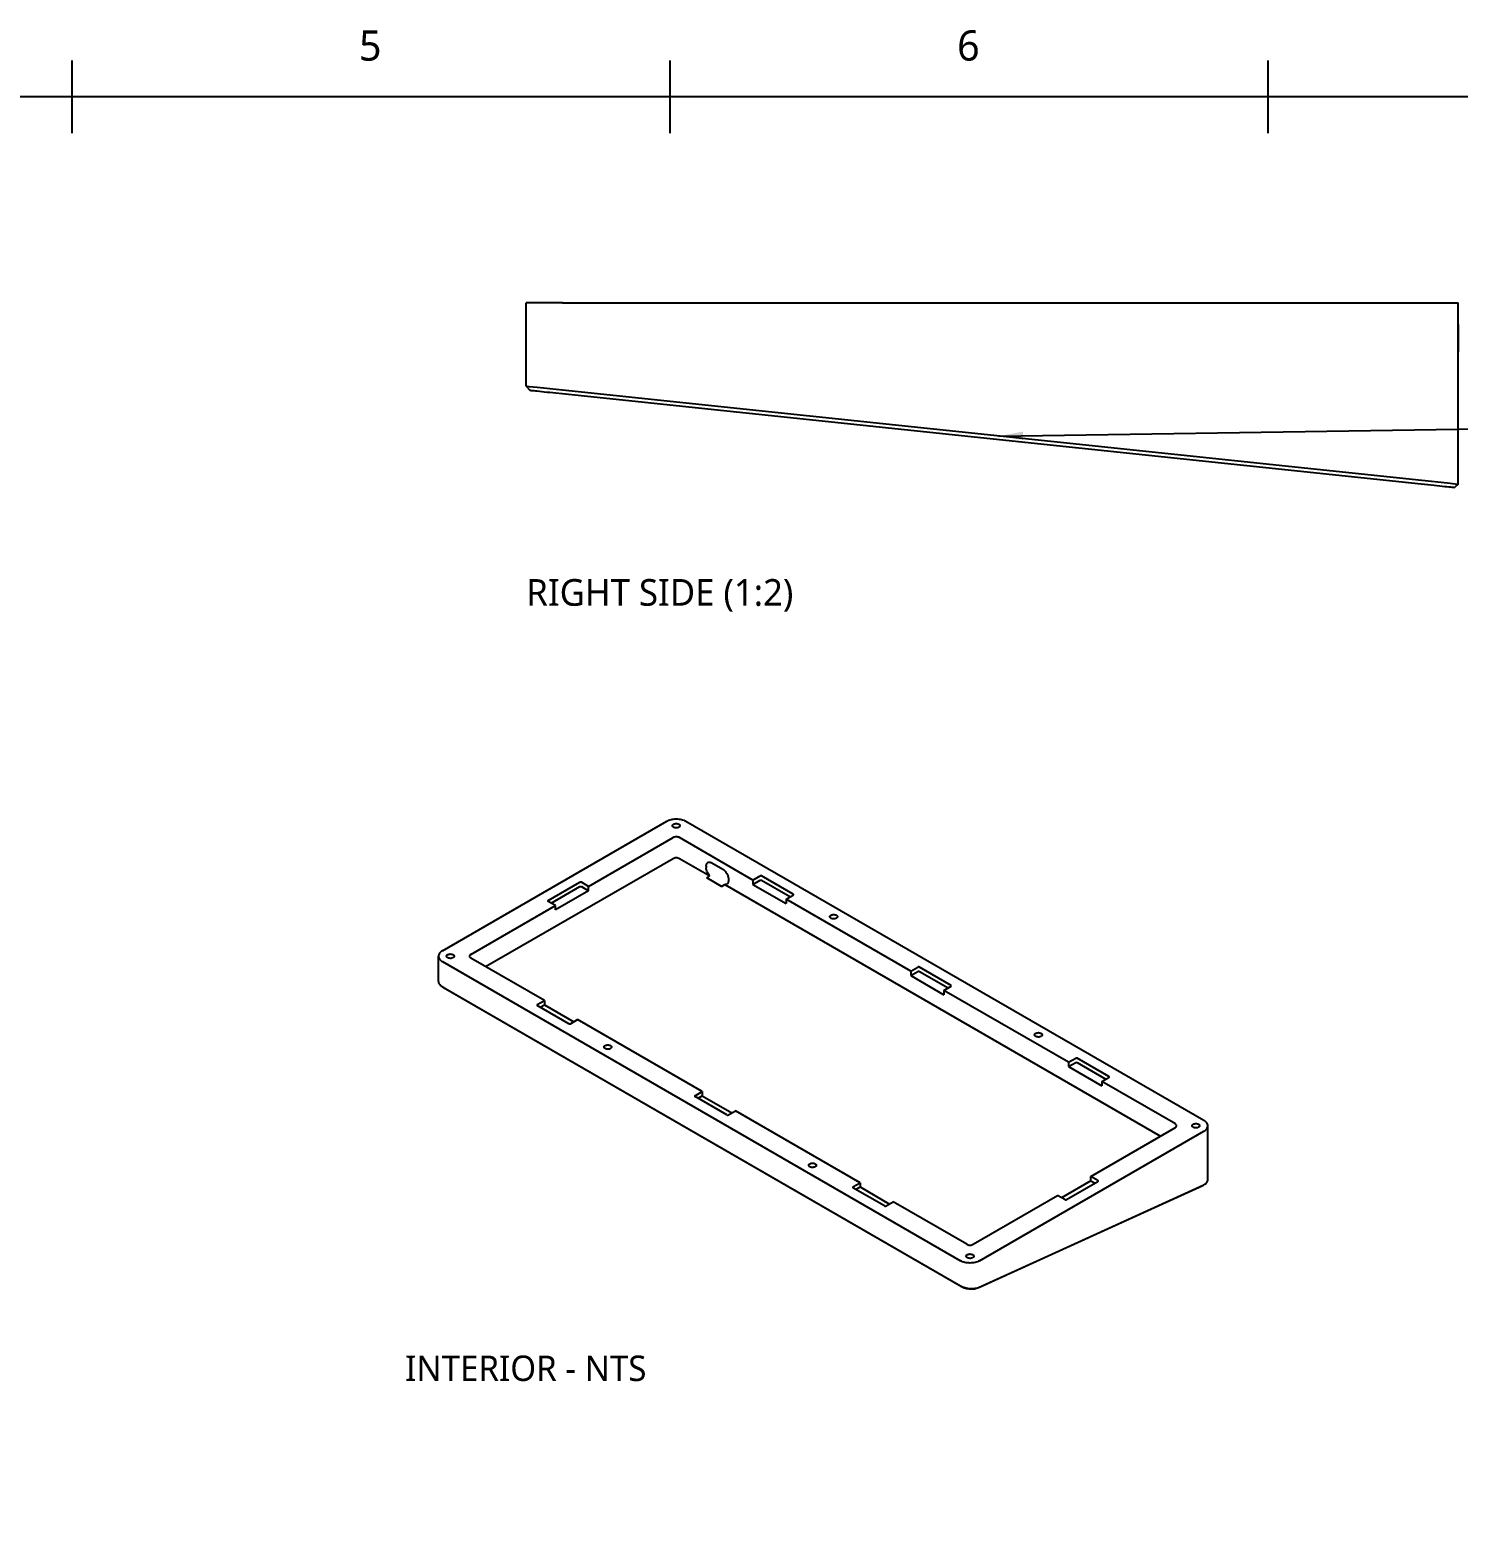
# Model space of a CAD drawing. Header units: millimetres. Extents: x 9 to 415, y 5 to 293.
# Drawn here: x 209 to 326.9, y 168.9 to 292.5 of the extents above; entities that cross this region are included whole.
import ezdxf

# ---------------------------------------------------------------- set-up
doc = ezdxf.new("R2010")
doc.units = ezdxf.units.MM
for name, color, linetype in [('DIMENSIONS', 7, 'Continuous'), ('NOTES', 7, 'Continuous'), ('SHADED', 7, 'Continuous'), ('VISIBLE', 7, 'Continuous')]:
    doc.layers.add(name, color=color, linetype=linetype)
doc.styles.add('OpenSans', font='OpenSans-Regular.ttf')

msp = doc.modelspace()

# ---------------------------------------------------------------- linework, layer by layer
at = {"layer": 'DIMENSIONS'}
msp.add_lwpolyline([(289, 259), (354, 260), (359, 260)], dxfattribs=at)
at = {"layer": 'SHADED', "true_color": 0x000000}
msp.add_solid([(289, 259), (290.99438, 259.38072), (291.00515, 258.68081)], dxfattribs=at)
at = {"layer": 'VISIBLE'}
for points in [[(212.5, 284), (212.5, 290)], [(261.875, 284), (261.875, 290)], [(311.25, 284), (311.25, 290)], [(15, 10), (410, 10), (410, 287), (15, 287), (15, 10)], [(253, 270), (252.66411, 270), (252.33244, 270), (252.00916, 270), (251.69835, 270), (251.4039, 270), (251.12953, 270), (250.87868, 270), (250.65451, 270), (250.45983, 270), (250.29709, 270), (250.16835, 270), (250.07522, 270), (250.01886, 270), (250, 270)], [(250, 263.125), (250, 270)], [(253, 270), (323.9125, 270)], [(323.9125, 270), (324.24839, 270), (324.58006, 270), (324.90334, 270), (325.21415, 270), (325.5086, 270), (325.78297, 270), (326.03382, 270), (326.25799, 270), (326.45267, 270), (326.61541, 270), (326.74415, 270), (326.83728, 270), (326.89364, 270), (326.9125, 270)], [(326.9125, 255.04117), (326.9125, 270)], [(326.9125, 266.47), (326.9125, 266.66594), (326.9125, 266.85941), (326.9125, 267.04799), (326.9125, 267.2293), (326.9125, 267.40106), (326.9125, 267.56111), (326.9125, 267.70744), (326.9125, 267.83821), (326.9125, 267.95177), (326.9125, 268.0467), (326.9125, 268.1218), (326.9125, 268.17612), (326.9125, 268.209), (326.9125, 268.22)], [(326.9125, 268.22), (326.9125, 268.209), (326.9125, 268.17612), (326.9125, 268.1218), (326.9125, 268.0467), (326.9125, 267.95177), (326.9125, 267.83821), (326.9125, 267.70744), (326.9125, 267.56111), (326.9125, 267.40106), (326.9125, 267.2293), (326.9125, 267.04799), (326.9125, 266.85941), (326.9125, 266.66594), (326.9125, 266.47)], [(326.9125, 266.47), (326.9125, 265.97)], [(250, 263.125), (250.01457, 263.12349), (250.0582, 263.11896), (250.23075, 263.10107), (250.88633, 263.03296), (253, 262.81134)], [(250, 263.125), (250.29836, 262.79364)], [(250.29836, 262.79364), (250.31118, 262.79229), (250.34954, 262.78826), (250.4131, 262.78158), (250.50124, 262.77232), (250.61313, 262.76056), (250.7477, 262.74641), (250.90366, 262.73002), (251.07951, 262.71154), (251.27356, 262.69114), (251.48395, 262.66903), (251.70866, 262.64541), (251.94555, 262.62051), (252.44678, 262.56783), (252.9687, 262.51298)], [(252.9687, 262.51298), (323.88114, 255.05978)], [(253, 262.81134), (323.9125, 255.35814)], [(323.88114, 255.05978), (324.4156, 255.0036), (324.92733, 254.94982), (325.16951, 254.92437), (325.39939, 254.90021), (325.61473, 254.87757), (325.81343, 254.85669), (325.99355, 254.83776), (326.15336, 254.82096), (326.29129, 254.80646), (326.40601, 254.7944), (326.4964, 254.7849), (326.5616, 254.77805), (326.60098, 254.77391), (326.61414, 254.77253)], [(323.9125, 255.35814), (326.03853, 255.13386), (326.68578, 255.06524), (326.8553, 255.04725), (326.89817, 255.04269), (326.9125, 255.04117)], [(326.9125, 255.04117), (326.61414, 254.77253)], [(243.07449, 216.52232), (261.59148, 227.21311)], [(261.59148, 227.21311), (261.67203, 227.25526), (261.75936, 227.29265), (261.85261, 227.32492), (261.95089, 227.35176), (262.05326, 227.37291), (262.15872, 227.38816), (262.26626, 227.39737), (262.37485, 227.40045), (262.48344, 227.39737), (262.59098, 227.38816), (262.69644, 227.37291), (262.79881, 227.35176), (262.89709, 227.32492), (262.99034, 227.29265), (263.07767, 227.25526), (263.15822, 227.21311)], [(262.06096, 226.83621), (262.06699, 226.87156), (262.08485, 226.90556), (262.11386, 226.93689), (262.15289, 226.96435), (262.20046, 226.98689), (262.25473, 227.00364), (262.31361, 227.01395), (262.37485, 227.01743), (262.43609, 227.01395), (262.49497, 227.00364), (262.54924, 226.98689), (262.59681, 226.96435), (262.63584, 226.93689), (262.66485, 226.90556), (262.68271, 226.87156), (262.68874, 226.83621)], [(262.59681, 226.70806), (262.56184, 226.69064), (262.52282, 226.67638), (262.4806, 226.66557), (262.43609, 226.65846), (262.39025, 226.6552), (262.34408, 226.65585), (262.29858, 226.66041), (262.25473, 226.66877), (262.21348, 226.68076), (262.17572, 226.69612), (262.14227, 226.7145), (262.11386, 226.73552), (262.09109, 226.75872), (262.07447, 226.7836), (262.06435, 226.80961), (262.06096, 226.83621)], [(262.68874, 226.83621), (262.68271, 226.80085), (262.66485, 226.76685), (262.63584, 226.73552), (262.59681, 226.70806)], [(263.15822, 227.21311), (305.9255, 202.52141)], [(255.14007, 221.83002), (262.11373, 225.85626)], [(262.63597, 225.85626), (262.58001, 225.88278), (262.51617, 225.90248), (262.44689, 225.91461), (262.37485, 225.91871), (262.30281, 225.91461), (262.23353, 225.90248), (262.16969, 225.88278), (262.11373, 225.85626)], [(268.70712, 222.35109), (262.63597, 225.85626)], [(246.64537, 215.21448), (262.11373, 224.14514)], [(262.11373, 224.14514), (262.16969, 224.17165), (262.23353, 224.19135), (262.30281, 224.20349), (262.37485, 224.20758), (262.44689, 224.20349), (262.51617, 224.19135), (262.58001, 224.17165), (262.63597, 224.14514)], [(262.63597, 224.14514), (265.15659, 222.68986)], [(264.85553, 223.51044), (264.85773, 223.56088), (264.86431, 223.60831), (264.87521, 223.65225), (264.89032, 223.69228), (264.90949, 223.72802), (264.93254, 223.75912), (264.95926, 223.78529), (264.98937, 223.80627)], [(264.98937, 223.80627), (265.0226, 223.82186), (265.05862, 223.83192), (265.09709, 223.83633), (265.13763, 223.83506), (265.17985, 223.82813), (265.22335, 223.8156), (265.26771, 223.79758), (265.3125, 223.77427)], [(265.3125, 223.77427), (266.22643, 223.2466)], [(264.85553, 223.51044), (264.85553, 223.35968)], [(265.15659, 222.68986), (265.09302, 222.75975), (265.03456, 222.83747), (264.98258, 222.92122), (264.93829, 223.00905), (264.90273, 223.09889), (264.87671, 223.18866), (264.86086, 223.27627), (264.85553, 223.35968)], [(264.89547, 222.5391), (265.15659, 222.68986)], [(266.12122, 221.83141), (264.89547, 222.5391)], [(266.22643, 223.2466), (266.27123, 223.2182), (266.31558, 223.185), (266.35909, 223.1473), (266.40131, 223.10548), (266.44185, 223.05993), (266.48031, 223.0111), (266.54956, 222.9055), (266.60639, 222.79273), (266.62944, 222.735), (266.64862, 222.67712), (266.66373, 222.61965), (266.67462, 222.56312), (266.6812, 222.5081), (266.6834, 222.45511)], [(268.70712, 222.35109), (269.29465, 222.6903)], [(269.42521, 222.6903), (269.39526, 222.70185), (269.35993, 222.70591), (269.3246, 222.70185), (269.29465, 222.6903)], [(272.03645, 221.1827), (269.42521, 222.6903)], [(251.81074, 220.66163), (254.42198, 222.16923)], [(252.05228, 220.4468), (254.42198, 221.81495)], [(255.14007, 221.47574), (252.39827, 219.89276)], [(254.55254, 222.16923), (254.52259, 222.18079), (254.48726, 222.18485), (254.45193, 222.18079), (254.42198, 222.16923)], [(254.42198, 221.81495), (254.45193, 221.8265), (254.48726, 221.83056), (254.52259, 221.8265), (254.55254, 221.81495)], [(255.14007, 221.83002), (254.55254, 222.16923)], [(254.55254, 221.81495), (255.14007, 221.47574)], [(255.14007, 221.47574), (255.14007, 221.83002)], [(266.12122, 221.83141), (266.38234, 221.98217)], [(266.54956, 222.00852), (266.51238, 221.9915), (266.47179, 221.98138), (266.42827, 221.97825), (266.38234, 221.98217)], [(266.38234, 221.98217), (302.35462, 201.21356)], [(266.6834, 222.30435), (266.6812, 222.2539), (266.67462, 222.20648), (266.66373, 222.16254), (266.64862, 222.12251), (266.62944, 222.08677), (266.60639, 222.05566), (266.57968, 222.0295), (266.54956, 222.00852)], [(266.6834, 222.45511), (266.6834, 222.30435)], [(268.70712, 222.35109), (268.70712, 221.9968)], [(268.70712, 221.9968), (269.29465, 222.33601)], [(268.70712, 221.9968), (271.44892, 220.41382)], [(269.29465, 222.33601), (269.3246, 222.34757), (269.35993, 222.35162), (269.39526, 222.34757), (269.42521, 222.33601)], [(269.42521, 222.33601), (271.79491, 220.96786)], [(245.42461, 216.2208), (252.39827, 220.24704)], [(251.81074, 220.66163), (251.79072, 220.64434), (251.7837, 220.62394)], [(251.7837, 220.62394), (251.79072, 220.60354), (251.81074, 220.58625)], [(252.39827, 220.24704), (251.81074, 220.58625)], [(252.39827, 219.89276), (252.39827, 220.24704)], [(271.44892, 220.76811), (272.03645, 221.10732)], [(281.73477, 214.82957), (271.44892, 220.76811)], [(271.44892, 220.76811), (271.44892, 220.41382)], [(272.06349, 221.14501), (272.05647, 221.16541), (272.03645, 221.1827)], [(272.03645, 221.10732), (272.05647, 221.12461), (272.06349, 221.14501)], [(275.0625, 219.32976), (275.06853, 219.36512), (275.0864, 219.39911), (275.1154, 219.43044), (275.15444, 219.45791), (275.20201, 219.48044), (275.25627, 219.49719), (275.31516, 219.5075), (275.3764, 219.51099), (275.43763, 219.5075), (275.49652, 219.49719), (275.55079, 219.48044), (275.59835, 219.45791), (275.63739, 219.43044), (275.6664, 219.39911), (275.68426, 219.36512), (275.69029, 219.32976)], [(275.59835, 219.20161), (275.56338, 219.1842), (275.52436, 219.16993), (275.48214, 219.15913), (275.43763, 219.15202), (275.3918, 219.14875), (275.34563, 219.14941), (275.30013, 219.15396), (275.25627, 219.16233), (275.21502, 219.17432), (275.17726, 219.18967), (275.14382, 219.20806), (275.1154, 219.22908), (275.09264, 219.25228), (275.07602, 219.27715), (275.0659, 219.30317), (275.0625, 219.32976)], [(275.69029, 219.32976), (275.68426, 219.2944), (275.6664, 219.26041), (275.63739, 219.22908), (275.59835, 219.20161)], [(243.07449, 216.52232), (243.00148, 216.47581), (242.93672, 216.4254), (242.88083, 216.37156), (242.83434, 216.31481), (242.79772, 216.25571), (242.7713, 216.19483), (242.75535, 216.13273), (242.75001, 216.07004)], [(242.75001, 216.07004), (242.75535, 216.00735), (242.7713, 215.94526), (242.79772, 215.88437), (242.83434, 215.82527), (242.88083, 215.76853), (242.93672, 215.71469), (243.00148, 215.66427), (243.07449, 215.61776)], [(242.75001, 213.96958), (242.75001, 216.07004)], [(243.07449, 215.61776), (285.84177, 190.92606)], [(243.41341, 216.07004), (243.41944, 216.1054), (243.43731, 216.13939), (243.46631, 216.17072), (243.50535, 216.19819), (243.55292, 216.22073), (243.60718, 216.23747), (243.66607, 216.24778), (243.72731, 216.25127), (243.78854, 216.24778), (243.84743, 216.23747), (243.9017, 216.22073), (243.94926, 216.19819), (243.9883, 216.17072), (244.01731, 216.13939), (244.03517, 216.1054), (244.0412, 216.07004)], [(243.94926, 215.94189), (243.91429, 215.92448), (243.87527, 215.91021), (243.83305, 215.89941), (243.78854, 215.8923), (243.74271, 215.88903), (243.69654, 215.88969), (243.65104, 215.89425), (243.60718, 215.90261), (243.56593, 215.9146), (243.52817, 215.92995), (243.49473, 215.94834), (243.46631, 215.96936), (243.44355, 215.99256), (243.42693, 216.01743), (243.41681, 216.04345), (243.41341, 216.07004)], [(244.0412, 216.07004), (244.03517, 216.03469), (244.01731, 216.00069), (243.9883, 215.96936), (243.94926, 215.94189)], [(245.42461, 216.2208), (245.37869, 216.18849), (245.34456, 216.15163), (245.32355, 216.11164), (245.31645, 216.07004)], [(245.31645, 216.07004), (245.32355, 216.02845), (245.34456, 215.98845), (245.37869, 215.95159), (245.42461, 215.91928)], [(251.49576, 212.41411), (245.42461, 215.91928)], [(281.73477, 214.82957), (282.3223, 215.16878)], [(282.45287, 215.16878), (282.42292, 215.18033), (282.38759, 215.18439), (282.35226, 215.18033), (282.3223, 215.16878)], [(285.06411, 213.66118), (282.45287, 215.16878)], [(242.75001, 213.96958), (242.754, 213.92076), (242.76595, 213.87175), (242.78581, 213.82291), (242.81345, 213.77461), (242.84867, 213.72721), (242.89122, 213.68108), (242.94078, 213.63656), (242.99696, 213.59401)], [(281.73477, 214.82957), (281.73477, 214.47528)], [(281.73477, 214.47528), (282.3223, 214.81449)], [(281.73477, 214.47528), (284.47658, 212.8923)], [(282.3223, 214.81449), (282.35226, 214.82605), (282.38759, 214.8301), (282.42292, 214.82605), (282.45287, 214.81449)], [(282.45287, 214.81449), (284.82257, 213.44634)], [(242.99696, 213.59401), (243.07449, 213.54481)], [(243.08242, 213.53428), (242.99696, 213.59401)], [(243.07449, 213.54481), (285.84177, 188.85311)], [(243.08242, 213.53428), (243.1524, 213.48988)], [(243.1524, 213.48988), (285.91968, 188.79818)], [(284.47658, 213.24658), (285.06411, 213.5858)], [(294.76243, 207.30805), (284.47658, 213.24658)], [(284.47658, 213.24658), (284.47658, 212.8923)], [(285.09115, 213.62349), (285.08412, 213.64388), (285.06411, 213.66118)], [(285.06411, 213.5858), (285.08412, 213.60309), (285.09115, 213.62349)], [(250.90823, 212.0749), (250.88821, 212.0576), (250.88119, 212.0372)], [(250.88119, 212.0372), (250.88821, 212.01681), (250.90823, 211.99951)], [(250.90823, 212.0749), (251.49576, 212.41411)], [(253.51947, 210.49191), (250.90823, 211.99951)], [(251.14977, 211.86006), (251.49576, 212.05982)], [(251.49576, 212.41411), (251.49576, 212.05982)], [(251.49576, 212.05982), (253.93074, 210.65398)], [(253.51947, 210.49191), (253.54942, 210.48036), (253.58475, 210.4763), (253.62008, 210.48036), (253.65003, 210.49191)], [(253.65003, 210.49191), (254.23756, 210.83112)], [(264.52341, 204.89258), (254.23756, 210.83112)], [(291.95725, 209.57557), (291.96328, 209.61093), (291.98114, 209.64493), (292.01015, 209.67626), (292.04919, 209.70372), (292.09675, 209.72626), (292.15102, 209.743), (292.20991, 209.75332), (292.27114, 209.7568), (292.33238, 209.75332), (292.39126, 209.743), (292.44553, 209.72626), (292.4931, 209.70372), (292.53214, 209.67626), (292.56114, 209.64493), (292.579, 209.61093), (292.58504, 209.57557)], [(292.4931, 209.44743), (292.45813, 209.43001), (292.41911, 209.41575), (292.37689, 209.40494), (292.33238, 209.39783), (292.28655, 209.39457), (292.24038, 209.39522), (292.19487, 209.39978), (292.15102, 209.40814), (292.10977, 209.42013), (292.07201, 209.43548), (292.03856, 209.45387), (292.01015, 209.47489), (291.98739, 209.49809), (291.97077, 209.52297), (291.96065, 209.54898), (291.95725, 209.57557)], [(292.58504, 209.57557), (292.579, 209.54022), (292.56114, 209.50622), (292.53214, 209.47489), (292.4931, 209.44743)], [(256.41496, 208.5636), (256.42099, 208.59895), (256.43885, 208.63295), (256.46786, 208.66428), (256.5069, 208.69174), (256.55446, 208.71428), (256.60873, 208.73103), (256.66761, 208.74134), (256.72885, 208.74482), (256.79009, 208.74134), (256.84897, 208.73103), (256.90324, 208.71428), (256.95081, 208.69174), (256.98984, 208.66428), (257.01885, 208.63295), (257.03671, 208.59895), (257.04274, 208.5636)], [(256.95081, 208.43545), (256.91584, 208.41803), (256.87682, 208.40377), (256.8346, 208.39296), (256.79009, 208.38585), (256.74425, 208.38259), (256.69808, 208.38324), (256.65258, 208.3878), (256.60873, 208.39616), (256.56748, 208.40815), (256.52972, 208.42351), (256.49627, 208.44189), (256.46786, 208.46291), (256.4451, 208.48611), (256.42848, 208.51099), (256.41836, 208.537), (256.41496, 208.5636)], [(257.04274, 208.5636), (257.03671, 208.52824), (257.01885, 208.49424), (256.98984, 208.46291), (256.95081, 208.43545)], [(294.76243, 207.30805), (295.34996, 207.64726)], [(295.48053, 207.64726), (295.45057, 207.65881), (295.41524, 207.66287), (295.37991, 207.65881), (295.34996, 207.64726)], [(298.09177, 206.13965), (295.48053, 207.64726)], [(294.76243, 207.30805), (294.76243, 206.95376)], [(294.76243, 206.95376), (295.34996, 207.29297)], [(294.76243, 206.95376), (297.50424, 205.37078)], [(295.34996, 207.29297), (295.37991, 207.30452), (295.41524, 207.30858), (295.45057, 207.30452), (295.48053, 207.29297)], [(295.48053, 207.29297), (297.85023, 205.92482)], [(297.50424, 205.72506), (298.09177, 206.06427)], [(303.57538, 202.21989), (297.50424, 205.72506)], [(297.50424, 205.72506), (297.50424, 205.37078)], [(298.11881, 206.10196), (298.11178, 206.12236), (298.09177, 206.13965)], [(298.09177, 206.06427), (298.11178, 206.08157), (298.11881, 206.10196)], [(263.93588, 204.55337), (263.91587, 204.53608), (263.90884, 204.51568)], [(263.90884, 204.51568), (263.91587, 204.49529), (263.93588, 204.47799)], [(263.93588, 204.55337), (264.52341, 204.89258)], [(266.54713, 202.97039), (263.93588, 204.47799)], [(264.17742, 204.33854), (264.52341, 204.5383)], [(264.52341, 204.89258), (264.52341, 204.5383)], [(264.52341, 204.5383), (266.9584, 203.13246)], [(266.54713, 202.97039), (266.57708, 202.95884), (266.61241, 202.95478), (266.64774, 202.95884), (266.67769, 202.97039)], [(266.67769, 202.97039), (267.26522, 203.3096)], [(277.55107, 197.37106), (267.26522, 203.3096)], [(287.40852, 190.92606), (305.9255, 201.61685)], [(296.60173, 197.89213), (303.57538, 201.91837)], [(303.68354, 202.06913), (303.67645, 202.11072), (303.65543, 202.15072), (303.62131, 202.18758), (303.57538, 202.21989)], [(303.57538, 201.91837), (303.62131, 201.95068), (303.65543, 201.98754), (303.67645, 202.02753), (303.68354, 202.06913)], [(304.9588, 202.06913), (304.96483, 202.10448), (304.98269, 202.13848), (305.0117, 202.16981), (305.05073, 202.19727), (305.0983, 202.21981), (305.15257, 202.23656), (305.21145, 202.24687), (305.27269, 202.25035), (305.33393, 202.24687), (305.39281, 202.23656), (305.44708, 202.21981), (305.49464, 202.19727), (305.53368, 202.16981), (305.56269, 202.13848), (305.58055, 202.10448), (305.58658, 202.06913)], [(305.49464, 201.94098), (305.45967, 201.92356), (305.42066, 201.9093), (305.37844, 201.89849), (305.33393, 201.89138), (305.28809, 201.88812), (305.24192, 201.88877), (305.19642, 201.89333), (305.15257, 201.9017), (305.11132, 201.91368), (305.07356, 201.92904), (305.04011, 201.94742), (305.0117, 201.96844), (304.98893, 201.99164), (304.97231, 202.01652), (304.96219, 202.04254), (304.9588, 202.06913)], [(305.58658, 202.06913), (305.58055, 202.03377), (305.56269, 201.99977), (305.53368, 201.96844), (305.49464, 201.94098)], [(306.24998, 202.06913), (306.24465, 202.13182), (306.2287, 202.19391), (306.20228, 202.2548), (306.16565, 202.3139), (306.11917, 202.37064), (306.06328, 202.42448), (305.99851, 202.4749), (305.9255, 202.52141)], [(305.9255, 201.61685), (305.99851, 201.66336), (306.06328, 201.71377), (306.11917, 201.76761), (306.16565, 201.82435), (306.20228, 201.88345), (306.2287, 201.94434), (306.24465, 202.00643), (306.24998, 202.06913)], [(306.24998, 197.58683), (306.24998, 202.06913)], [(273.30971, 198.80941), (273.31574, 198.84476), (273.3336, 198.87876), (273.36261, 198.91009), (273.40164, 198.93755), (273.44921, 198.96009), (273.50348, 198.97684), (273.56236, 198.98715), (273.6236, 198.99063), (273.68484, 198.98715), (273.74372, 198.97684), (273.79799, 198.96009), (273.84555, 198.93755), (273.88459, 198.91009), (273.9136, 198.87876), (273.93146, 198.84476), (273.93749, 198.80941)], [(273.84555, 198.68126), (273.81058, 198.66385), (273.77157, 198.64958), (273.72935, 198.63878), (273.68484, 198.63166), (273.639, 198.6284), (273.59283, 198.62905), (273.54733, 198.63361), (273.50348, 198.64198), (273.46223, 198.65397), (273.42447, 198.66932), (273.39102, 198.6877), (273.36261, 198.70872), (273.33984, 198.73192), (273.32322, 198.7568), (273.3131, 198.78282), (273.30971, 198.80941)], [(273.93749, 198.80941), (273.93146, 198.77405), (273.9136, 198.74006), (273.88459, 198.70872), (273.84555, 198.68126)], [(297.18926, 197.55292), (296.60173, 197.89213)], [(296.60173, 197.53784), (296.60173, 197.89213)], [(276.96354, 197.03185), (276.94353, 197.01456), (276.9365, 196.99416)], [(276.9365, 196.99416), (276.94353, 196.97376), (276.96354, 196.95647)], [(276.96354, 197.03185), (277.55107, 197.37106)], [(279.57479, 195.44887), (276.96354, 196.95647)], [(277.20508, 196.81702), (277.55107, 197.01677)], [(277.55107, 197.37106), (277.55107, 197.01677)], [(277.55107, 197.01677), (279.98606, 195.61094)], [(287.32201, 188.70908), (305.83897, 197.15256)], [(287.40852, 188.75853), (305.9255, 197.20202)], [(296.60173, 197.53784), (294.16674, 196.132)], [(294.57801, 195.96993), (297.18926, 197.47754)], [(296.60173, 197.53784), (296.94772, 197.33808)], [(297.2163, 197.51523), (297.20927, 197.53562), (297.18926, 197.55292)], [(297.18926, 197.47754), (297.20927, 197.49483), (297.2163, 197.51523)], [(305.83897, 197.15256), (305.91701, 197.19217)], [(305.91701, 197.19217), (306.00269, 197.2416)], [(305.9255, 197.20202), (306.00269, 197.2416)], [(306.00269, 197.2416), (306.05907, 197.27741), (306.10872, 197.31593), (306.15131, 197.35686), (306.18654, 197.39991), (306.21417, 197.44477), (306.23403, 197.4911), (306.24599, 197.53856), (306.24998, 197.58683)], [(279.57479, 195.44887), (279.60474, 195.43731), (279.64007, 195.43326), (279.6754, 195.43731), (279.70535, 195.44887)], [(279.70535, 195.44887), (280.29288, 195.78808)], [(286.36402, 192.2829), (280.29288, 195.78808)], [(286.88627, 192.2829), (293.85992, 196.30914)], [(294.44745, 195.96993), (293.85992, 196.30914)], [(294.44745, 195.96993), (294.4774, 195.95838), (294.51273, 195.95432), (294.54806, 195.95838), (294.57801, 195.96993)], [(286.36402, 192.2829), (286.41998, 192.25639), (286.48383, 192.23669), (286.5531, 192.22455), (286.62514, 192.22046), (286.69719, 192.22455), (286.76646, 192.23669), (286.83031, 192.25639), (286.88627, 192.2829)], [(287.40852, 190.92606), (287.32796, 190.88391), (287.24064, 190.84652), (287.14738, 190.81425), (287.0491, 190.78741), (286.94674, 190.76626), (286.84128, 190.75101), (286.73373, 190.7418), (286.62514, 190.73872), (286.51656, 190.7418), (286.40901, 190.75101), (286.30355, 190.76626), (286.20119, 190.78741), (286.1029, 190.81425), (286.00965, 190.84652), (285.92233, 190.88391), (285.84177, 190.92606)], [(286.31125, 191.30296), (286.31728, 191.33832), (286.33515, 191.37231), (286.36415, 191.40365), (286.40319, 191.43111), (286.45076, 191.45365), (286.50502, 191.47039), (286.56391, 191.48071), (286.62514, 191.48419), (286.68638, 191.48071), (286.74527, 191.47039), (286.79953, 191.45365), (286.8471, 191.43111), (286.88614, 191.40365), (286.91514, 191.37231), (286.93301, 191.33832), (286.93904, 191.30296)], [(286.8471, 191.17482), (286.81213, 191.1574), (286.77311, 191.14314), (286.73089, 191.13233), (286.68638, 191.12522), (286.64055, 191.12195), (286.59438, 191.12261), (286.54887, 191.12717), (286.50502, 191.13553), (286.46377, 191.14752), (286.42601, 191.16287), (286.39257, 191.18126), (286.36415, 191.20228), (286.34139, 191.22548), (286.32477, 191.25036), (286.31465, 191.27637), (286.31125, 191.30296)], [(286.93904, 191.30296), (286.93301, 191.26761), (286.91514, 191.23361), (286.88614, 191.20228), (286.8471, 191.17482)], [(285.84177, 188.85311), (285.92269, 188.81033), (286.01052, 188.77141), (286.10438, 188.73676), (286.20331, 188.70673), (286.30632, 188.68164), (286.41234, 188.66171), (286.52031, 188.64713), (286.62913, 188.63802), (286.73774, 188.63444), (286.84507, 188.6364), (286.9501, 188.64384), (287.05187, 188.65667), (287.14944, 188.67476), (287.24194, 188.69791), (287.32855, 188.72592), (287.40852, 188.75853)], [(285.91968, 188.79818), (285.99169, 188.76006), (286.06981, 188.72531), (286.15329, 188.69426), (286.24131, 188.66723), (286.33301, 188.64448), (286.4275, 188.62623), (286.52386, 188.61268), (286.62115, 188.60396), (286.71842, 188.60016), (286.81473, 188.60133), (286.90914, 188.60745), (287.00074, 188.61849), (287.08866, 188.63433), (287.17203, 188.65484), (287.25007, 188.67983), (287.32201, 188.70908)]]:
    msp.add_lwpolyline(points, dxfattribs=at)

# ---------------------------------------------------------------- texts
at = {"layer": 'NOTES', "style": 'OpenSans'}
for s, height, p in [('5', 2.5, (236.1875, 290)), ('6', 2.5, (285.5625, 290)), ('RIGHT SIDE (1:2)', 2.2, (250, 245)), ('INTERIOR - NTS', 2.1, (240, 181))]:
    msp.add_text(s, height=height, dxfattribs=at).set_placement(p)

doc.saveas('drawing.dxf')
